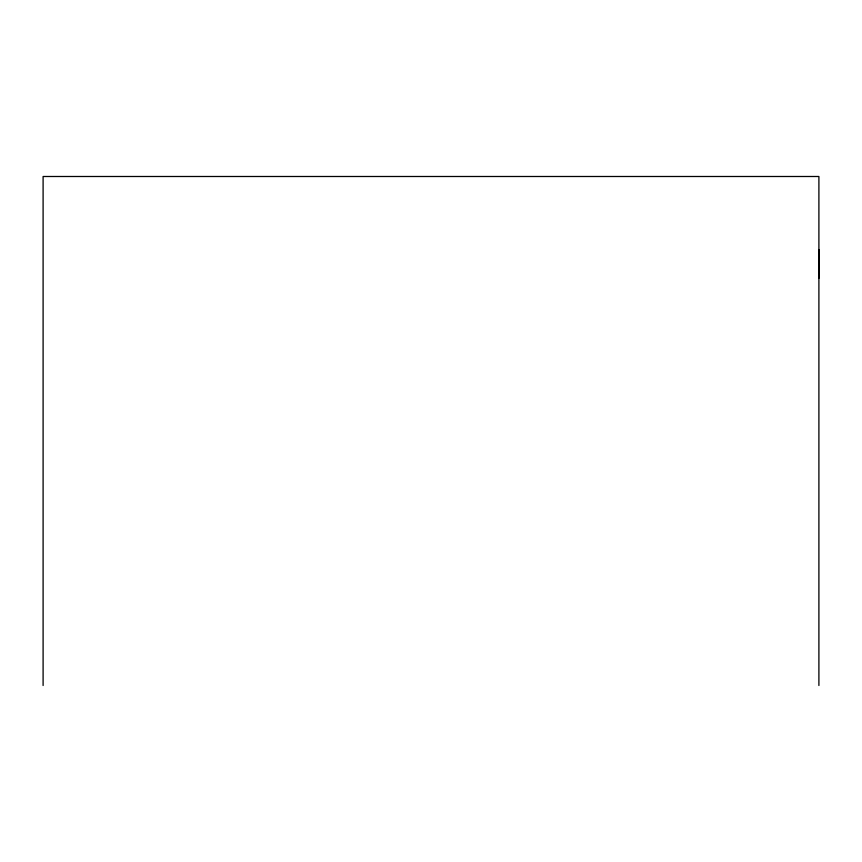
<?xml version="1.0" encoding="UTF-8"?>
<svg xmlns="http://www.w3.org/2000/svg" width="862" height="862" viewBox="0 0 862 862"><rect width="100%" height="100%" fill="white"/><g stroke="black" fill="none" stroke-linecap="round" stroke-linejoin="round"><path stroke-width="1.29" d="M818.9 278.307L818.9 249.538M818.9 685.505L818.9 176.494L43.1 176.494L43.1 685.505"/></g></svg>
